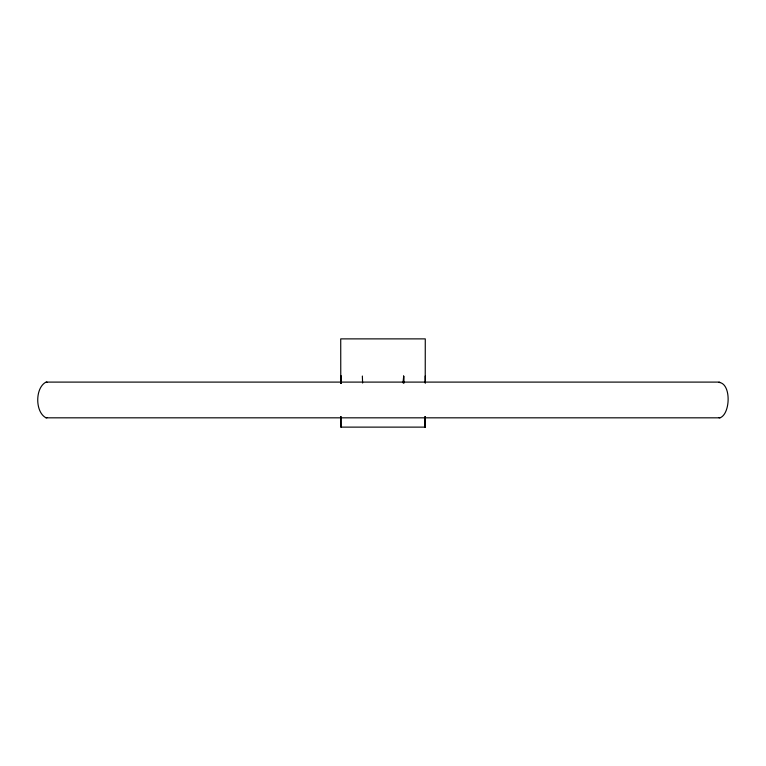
<?xml version="1.0" encoding="UTF-8"?>
<svg xmlns="http://www.w3.org/2000/svg" width="766" height="766" viewBox="0 0 766 766"><rect width="100%" height="100%" fill="white"/><g stroke="black" fill="none" stroke-linecap="round" stroke-linejoin="round"><path stroke-width="1.15" d="M425.226 382.923L425.274 338.878L340.726 338.878L340.774 383.029L340.774 376.039M340.985 383.211L341.071 376.039L341.071 382.971M340.975 382.866L341.071 376.039L340.956 383.01M424.929 427.122L425.092 416.809M403.644 376.039L403.28 382.923L403.644 376.039L404.103 383.01M718.652 382.387C731.511 382.914 730.64 414.119 719.954 417.824L46.046 417.824C34.958 412.185 34.977 387.692 46.046 382.1L719.705 382.1M47.348 417.527L46.046 417.824M425.226 416.551L425.226 427.122L340.774 427.122L340.774 416.551M46.295 382.1L47.348 382.387M719.954 417.824L718.652 417.527M362.356 376.039L362.605 383.029M341.071 427.122L340.985 416.512M425.226 376.039L425.245 383M425.216 416.637L425.226 427.122"/></g></svg>
